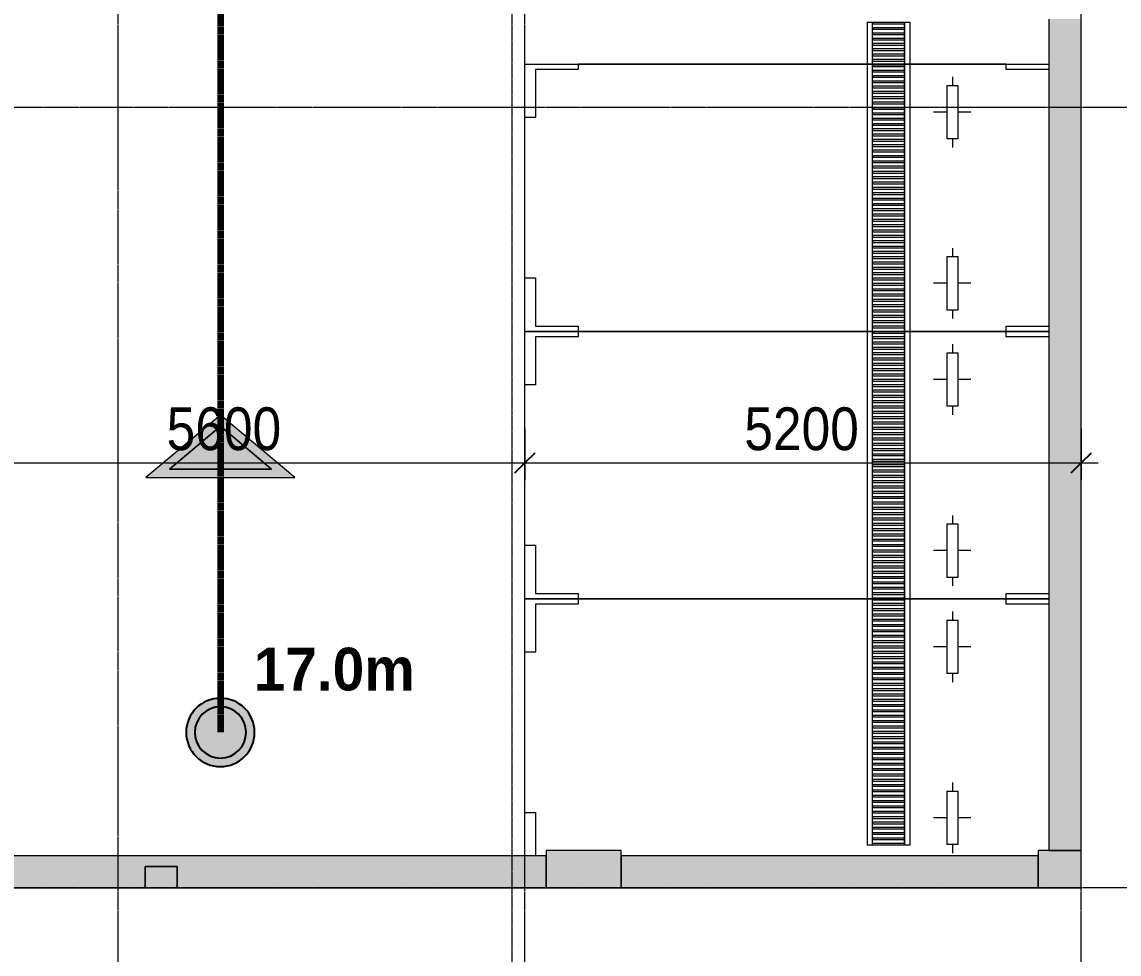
# Model space of a CAD drawing. Header units: millimetres. Extents: x 25998 to 252958, y -15958 to 83425.
# Drawn here: x 117353 to 127608, y 16618 to 25336 of the extents above; entities that cross this region are included whole.
import ezdxf

# ---------------------------------------------------------------- set-up
doc = ezdxf.new("R2010")
doc.units = ezdxf.units.MM
for name, pattern in [('1 NÉT CALL OUT', [6, 3, -3]), ('Dash Dot 3_16_', [7.9375, 4.7625, -1.5875, 0, -1.5875]), ('Grid Line', [22.225, 12.7, -3.175, 3.175, -3.175])]:
    doc.linetypes.add(name, pattern=pattern)
for name, color, linetype, lineweight in [('0-1', 7, 'Continuous', 5), ('A-ANNO-DIMS', 211, 'Continuous', 9), ('A-ANNO-DIMS-160', 211, 'Continuous', 9), ('A-ANNO-NOTE', 131, 'Continuous', 9), ('A-ANNO-NOTE-1', 131, 'Continuous', 25), ('A-DETL-2', 90, '1 NÉT CALL OUT', 100), ('A-FLOR', 192, 'Continuous', 9), ('A-WALL-PATT-1', 7, 'Continuous', 9), ('C-PRKG', 70, 'Continuous', 9), ('G-ANNO-SYMB-1', 111, 'Dash Dot 3_16_', 18), ('G-ANNO-TEXT-2', 142, 'Continuous', 9), ('L-SITE-WALL-1', 250, 'Continuous', 18), ('L-SITE-WALL-2', 7, 'Continuous', 9), ('M-EQPM', 50, 'Continuous', 9), ('S-COLS-1', 52, 'Continuous', 5), ('S-COLS-2', 250, 'Continuous', 18), ('S-COLS-3', 7, 'Continuous', 9), ('S-GRID-1', 1, 'Grid Line', 9)]:
    doc.layers.add(name, color=color, linetype=linetype, lineweight=lineweight)
doc.styles.add('Arial_4', font='arial_0.ttf', dxfattribs={"width": 0.95, "height": 400})
doc.styles.add('UTM Avo', font='UTM Avo.ttf', dxfattribs={"width": 0.9, "height": 400})
doc.dimstyles.new('1_Dim_chi_tiet_2_5', dxfattribs={"dimscale": 304.8, "dimtxt": 399.720379, "dimasz": 0.629921, "dimexe": 0.524934, "dimexo": 0.0625, "dimgap": 0.052493, "dimtad": 1, "dimdec": 0, "dimrnd": 5, "dimzin": 0, "dimdsep": 46, "dimtxsty": 'UTM Avo', "dimblk1": 'OBLIQUE', "dimblk2": 'OBLIQUE', "dimsah": 1, "dimcen": 0.09, "dimdle": 0.524934, "dimazin": 0, "dimtfac": 1, "dimtdec": 4, "dimtix": 1, "dimtmove": 0, "dimatfit": 3, "dimfxl": 1.049869, "dimfxlon": 1, "dimtvp": 1, "dimtolj": 1, "dimtzin": 0, "dimarcsym": 2})

# ---------------------------------------------------------------- blocks, each defined once
blk = doc.blocks.new('NCV_TKTC_KET CAU_rvt-1-TKCS_MB TẦNG HẦM')
at = {"layer": 'A-WALL-PATT-1'}
for points in [[(127253, 17587), (127253, 25362), (126953, 25362), (126953, 17587), (127133, 17587)], [(118803, 17237), (122253, 17238), (122253, 17537), (116453, 17537), (116453, 17237), (118503, 17238), (118503, 17437), (118803, 17437), (118803, 17238)], [(125433, 17237), (126853, 17238), (126852, 17537), (122953, 17537), (122953, 17237)]]:
    blk.add_hatch(color=256, dxfattribs=at).paths.add_polyline_path(points)
at = {"layer": 'S-COLS-1'}
for points in [[(122953, 17237), (122953, 17587), (122253, 17587), (122253, 17237)], [(126853, 17237), (127253, 17239), (127253, 17587), (126853, 17587), (126853, 17238)], [(118803, 17237), (118803, 17437), (118503, 17437), (118503, 17237)]]:
    blk.add_hatch(color=256, dxfattribs=at).paths.add_polyline_path(points)
at = {"layer": 'L-SITE-WALL-1'}
for p, q in [((126953, 25362), (126953, 17587)), ((127253, 17587), (127253, 25362)), ((122253, 17537), (116453, 17537)), ((122253, 17237), (122253, 17537)), ((126853, 17537), (122953, 17537)), ((122953, 17537), (122953, 17237)), ((116453, 17237), (118503, 17237)), ((118803, 17237), (122253, 17237)), ((122953, 17237), (126853, 17237))]:
    blk.add_line(p, q, dxfattribs=at)
at = {"layer": 'L-SITE-WALL-2'}
for p, q in [((126953, 17587), (127253, 17587)), ((118503, 17237), (118503, 17437)), ((118503, 17437), (118803, 17437)), ((118803, 17437), (118803, 17237)), ((126853, 17237), (126853, 17537))]:
    blk.add_line(p, q, dxfattribs=at)
at = {"layer": 'S-COLS-2'}
for p, q in [((122953, 17587), (122253, 17587)), ((122253, 17587), (122253, 17237)), ((122953, 17237), (122953, 17587)), ((126953, 17587), (126853, 17587)), ((126853, 17587), (126853, 17537)), ((127253, 17237), (127253, 17587)), ((118503, 17237), (118803, 17237)), ((122253, 17237), (122953, 17237)), ((126853, 17237), (127253, 17237))]:
    blk.add_line(p, q, dxfattribs=at)
at = {"layer": 'S-COLS-3'}
for p, q in [((127253, 17587), (126953, 17587)), ((118503, 17437), (118503, 17237)), ((118803, 17437), (118503, 17437)), ((118803, 17237), (118803, 17437)), ((126853, 17537), (126853, 17237))]:
    blk.add_line(p, q, dxfattribs=at)
blk = doc.blocks.new('xe oto1 - xe oto-V14-TKCS_MB TẦNG HẦM')
at = {"layer": 'C-PRKG'}
for p, q in [((-2404, 0), (0, 0)), ((-500, 0), (0, 0)), ((-500, -100), (-500, 0)), ((0, 0), (0, -500)), ((0, 0), (0, -4900)), ((-2404, 0), (-2000, 0)), ((-2000, -100), (-2404, -100)), ((-2000, 0), (-2000, -100)), ((-50, -100), (-500, -100)), ((-50, -500), (-50, -100)), ((0, -500), (-50, -500)), ((0, -500), (0, -4500)), ((0, -4500), (0, -500)), ((-2050, -3950), (-2050, -3820)), ((-2050, -3950), (-2050, -3820)), ((-450, -3950), (-450, -3820)), ((-450, -3950), (-450, -3820)), ((-2300, -3950), (-1800, -3950)), ((-2300, -4050), (-2300, -3950)), ((-1800, -3950), (-1800, -4050)), ((-700, -3950), (-200, -3950)), ((-700, -4050), (-700, -3950)), ((-200, -3950), (-200, -4050)), ((-2300, -4000), (-2380, -4000)), ((-2300, -4000), (-2380, -4000)), ((-1800, -4050), (-2300, -4050)), ((-2050, -4170), (-2050, -4050)), ((-2050, -4170), (-2050, -4050)), ((-1720, -4000), (-1800, -4000)), ((-1720, -4000), (-1800, -4000)), ((-700, -4000), (-780, -4000)), ((-700, -4000), (-780, -4000)), ((-200, -4050), (-700, -4050)), ((-450, -4170), (-450, -4050)), ((-450, -4170), (-450, -4050)), ((-120, -4000), (-200, -4000)), ((-120, -4000), (-200, -4000)), ((-50, -4500), (0, -4500)), ((-50, -4900), (-50, -4500)), ((0, -4500), (0, -4900))]:
    blk.add_line(p, q, dxfattribs=at)
blk = doc.blocks.new('xe oto1 - xe oto-V10-TKCS_MB TẦNG HẦM')
at = {"layer": 'C-PRKG'}
for p, q in [((-2500, 0), (0, 0)), ((-2500, -4900), (-2500, 0)), ((-500, 0), (0, 0)), ((-500, -100), (-500, 0)), ((0, 0), (0, -500)), ((0, 0), (0, -4900)), ((-2500, 0), (-2000, 0)), ((-2500, -500), (-2500, 0)), ((-2450, -100), (-2450, -500)), ((-2000, -100), (-2450, -100)), ((-2000, 0), (-2000, -100)), ((-50, -100), (-500, -100)), ((-50, -500), (-50, -100)), ((-2450, -500), (-2500, -500)), ((-2500, -500), (-2500, -4500)), ((-2500, -4500), (-2500, -500)), ((0, -500), (-50, -500)), ((0, -500), (0, -4500)), ((0, -4500), (0, -500)), ((-2050, -3950), (-2050, -3820)), ((-2050, -3950), (-2050, -3820)), ((-450, -3950), (-450, -3820)), ((-450, -3950), (-450, -3820)), ((-2300, -3950), (-1800, -3950)), ((-2300, -4050), (-2300, -3950)), ((-1800, -3950), (-1800, -4050)), ((-700, -3950), (-200, -3950)), ((-700, -4050), (-700, -3950)), ((-200, -3950), (-200, -4050)), ((-2300, -4000), (-2380, -4000)), ((-2300, -4000), (-2380, -4000)), ((-1800, -4050), (-2300, -4050)), ((-2050, -4170), (-2050, -4050)), ((-2050, -4170), (-2050, -4050)), ((-1720, -4000), (-1800, -4000)), ((-1720, -4000), (-1800, -4000)), ((-700, -4000), (-780, -4000)), ((-700, -4000), (-780, -4000)), ((-200, -4050), (-700, -4050)), ((-450, -4170), (-450, -4050)), ((-450, -4170), (-450, -4050)), ((-120, -4000), (-200, -4000)), ((-120, -4000), (-200, -4000)), ((-2500, -4500), (-2450, -4500)), ((-2500, -4900), (-2500, -4500)), ((-2450, -4500), (-2450, -4900)), ((-50, -4500), (0, -4500)), ((-50, -4900), (-50, -4500)), ((0, -4500), (0, -4900))]:
    blk.add_line(p, q, dxfattribs=at)
blk = doc.blocks.new('THOAT NUOC 300 - w300-4046679-TKCS_MB TẦNG HẦM')
at = {"layer": 'M-EQPM'}
for p, q in [((-3850, 150), (-3850, 200)), ((3850, 200), (-3850, 200)), ((-3850, -150), (-3850, 150)), ((-3830, 150), (-3850, 150)), ((-3850, 150), (3850, 150)), ((-3830, 150), (-3830, -150)), ((-3800, -150), (-3800, 150)), ((-3780, 150), (-3800, 150)), ((-3780, 150), (-3780, -150)), ((-3750, -150), (-3750, 150)), ((-3730, 150), (-3750, 150)), ((-3730, 150), (-3730, -150)), ((-3700, -150), (-3700, 150)), ((-3680, 150), (-3700, 150)), ((-3680, 150), (-3680, -150)), ((-3651, -150), (-3651, 150)), ((-3631, 150), (-3651, 150)), ((-3631, 150), (-3631, -150)), ((-3601, -150), (-3601, 150)), ((-3581, 150), (-3601, 150)), ((-3581, 150), (-3581, -150)), ((-3551, -150), (-3551, 150)), ((-3531, 150), (-3551, 150)), ((-3531, 150), (-3531, -150)), ((-3501, -150), (-3501, 150)), ((-3481, 150), (-3501, 150)), ((-3481, 150), (-3481, -150)), ((-3451, -150), (-3451, 150)), ((-3431, 150), (-3451, 150)), ((-3431, 150), (-3431, -150)), ((-3401, -150), (-3401, 150)), ((-3381, 150), (-3401, 150)), ((-3381, 150), (-3381, -150)), ((-3351, -150), (-3351, 150)), ((-3331, 150), (-3351, 150)), ((-3331, 150), (-3331, -150)), ((-3301, -150), (-3301, 150)), ((-3281, 150), (-3301, 150)), ((-3281, 150), (-3281, -150)), ((-3252, -150), (-3252, 150)), ((-3232, 150), (-3252, 150)), ((-3232, 150), (-3232, -150)), ((-3202, -150), (-3202, 150)), ((-3182, 150), (-3202, 150)), ((-3182, 150), (-3182, -150)), ((-3152, -150), (-3152, 150)), ((-3132, 150), (-3152, 150)), ((-3132, 150), (-3132, -150)), ((-3102, -150), (-3102, 150)), ((-3082, 150), (-3102, 150)), ((-3082, 150), (-3082, -150)), ((-3052, -150), (-3052, 150)), ((-3032, 150), (-3052, 150)), ((-3032, 150), (-3032, -150)), ((-3002, -150), (-3002, 150)), ((-2982, 150), (-3002, 150)), ((-2982, 150), (-2982, -150)), ((-2952, -150), (-2952, 150)), ((-2932, 150), (-2952, 150)), ((-2932, 150), (-2932, -150)), ((-2902, -150), (-2902, 150)), ((-2882, 150), (-2902, 150)), ((-2882, 150), (-2882, -150)), ((-2853, -150), (-2853, 150)), ((-2833, 150), (-2853, 150)), ((-2833, 150), (-2833, -150)), ((-2803, -150), (-2803, 150)), ((-2783, 150), (-2803, 150)), ((-2783, 150), (-2783, -150)), ((-2753, -150), (-2753, 150)), ((-2733, 150), (-2753, 150)), ((-2733, 150), (-2733, -150)), ((-2703, -150), (-2703, 150)), ((-2683, 150), (-2703, 150)), ((-2683, 150), (-2683, -150)), ((-2653, -150), (-2653, 150)), ((-2633, 150), (-2653, 150)), ((-2633, 150), (-2633, -150)), ((-2603, -150), (-2603, 150)), ((-2583, 150), (-2603, 150)), ((-2583, 150), (-2583, -150)), ((-2553, -150), (-2553, 150)), ((-2533, 150), (-2553, 150)), ((-2533, 150), (-2533, -150)), ((-2504, -150), (-2504, 150)), ((-2484, 150), (-2504, 150)), ((-2484, 150), (-2484, -150)), ((-2454, -150), (-2454, 150)), ((-2434, 150), (-2454, 150)), ((-2434, 150), (-2434, -150)), ((-2404, -150), (-2404, 150)), ((-2384, 150), (-2404, 150)), ((-2384, 150), (-2384, -150)), ((-2354, -150), (-2354, 150)), ((-2334, 150), (-2354, 150)), ((-2334, 150), (-2334, -150)), ((-2304, -150), (-2304, 150)), ((-2284, 150), (-2304, 150)), ((-2284, 150), (-2284, -150)), ((-2254, -150), (-2254, 150)), ((-2234, 150), (-2254, 150)), ((-2234, 150), (-2234, -150)), ((-2204, -150), (-2204, 150)), ((-2184, 150), (-2204, 150)), ((-2184, 150), (-2184, -150)), ((-2154, -150), (-2154, 150)), ((-2134, 150), (-2154, 150)), ((-2134, 150), (-2134, -150)), ((-2105, -150), (-2105, 150)), ((-2085, 150), (-2105, 150)), ((-2085, 150), (-2085, -150)), ((-2055, -150), (-2055, 150)), ((-2035, 150), (-2055, 150)), ((-2035, 150), (-2035, -150)), ((-2005, -150), (-2005, 150)), ((-1985, 150), (-2005, 150)), ((-1985, 150), (-1985, -150)), ((-1955, -150), (-1955, 150)), ((-1935, 150), (-1955, 150)), ((-1935, 150), (-1935, -150)), ((-1905, -150), (-1905, 150)), ((-1885, 150), (-1905, 150)), ((-1885, 150), (-1885, -150)), ((-1855, -150), (-1855, 150)), ((-1835, 150), (-1855, 150)), ((-1835, 150), (-1835, -150)), ((-1805, -150), (-1805, 150)), ((-1785, 150), (-1805, 150)), ((-1785, 150), (-1785, -150)), ((-1755, -150), (-1755, 150)), ((-1735, 150), (-1755, 150)), ((-1735, 150), (-1735, -150)), ((-1706, -150), (-1706, 150)), ((-1686, 150), (-1706, 150)), ((-1686, 150), (-1686, -150)), ((-1656, -150), (-1656, 150)), ((-1636, 150), (-1656, 150)), ((-1636, 150), (-1636, -150)), ((-1606, -150), (-1606, 150)), ((-1586, 150), (-1606, 150)), ((-1586, 150), (-1586, -150)), ((-1556, -150), (-1556, 150)), ((-1536, 150), (-1556, 150)), ((-1536, 150), (-1536, -150)), ((-1506, -150), (-1506, 150)), ((-1486, 150), (-1506, 150)), ((-1486, 150), (-1486, -150)), ((-1456, -150), (-1456, 150)), ((-1436, 150), (-1456, 150)), ((-1436, 150), (-1436, -150)), ((-1406, -150), (-1406, 150)), ((-1386, 150), (-1406, 150)), ((-1386, 150), (-1386, -150)), ((-1356, -150), (-1356, 150)), ((-1336, 150), (-1356, 150)), ((-1336, 150), (-1336, -150)), ((-1307, -150), (-1307, 150)), ((-1287, 150), (-1307, 150)), ((-1287, 150), (-1287, -150)), ((-1257, -150), (-1257, 150)), ((-1237, 150), (-1257, 150)), ((-1237, 150), (-1237, -150)), ((-1207, -150), (-1207, 150)), ((-1187, 150), (-1207, 150)), ((-1187, 150), (-1187, -150)), ((-1157, -150), (-1157, 150)), ((-1137, 150), (-1157, 150)), ((-1137, 150), (-1137, -150)), ((-1107, -150), (-1107, 150)), ((-1087, 150), (-1107, 150)), ((-1087, 150), (-1087, -150)), ((-1057, -150), (-1057, 150)), ((-1037, 150), (-1057, 150)), ((-1037, 150), (-1037, -150)), ((-1007, -150), (-1007, 150)), ((-987, 150), (-1007, 150)), ((-987, 150), (-987, -150)), ((-958, -150), (-958, 150)), ((-938, 150), (-958, 150)), ((-938, 150), (-938, -150)), ((-908, -150), (-908, 150)), ((-888, 150), (-908, 150)), ((-888, 150), (-888, -150)), ((-858, -150), (-858, 150)), ((-838, 150), (-858, 150)), ((-838, 150), (-838, -150)), ((-808, -150), (-808, 150)), ((-788, 150), (-808, 150)), ((-788, 150), (-788, -150)), ((-758, -150), (-758, 150)), ((-738, 150), (-758, 150)), ((-738, 150), (-738, -150)), ((-708, -150), (-708, 150)), ((-688, 150), (-708, 150)), ((-688, 150), (-688, -150)), ((-658, -150), (-658, 150)), ((-638, 150), (-658, 150)), ((-638, 150), (-638, -150)), ((-608, -150), (-608, 150)), ((-588, 150), (-608, 150)), ((-588, 150), (-588, -150)), ((-559, -150), (-559, 150)), ((-539, 150), (-559, 150)), ((-539, 150), (-539, -150)), ((-509, -150), (-509, 150)), ((-489, 150), (-509, 150)), ((-489, 150), (-489, -150)), ((-459, -150), (-459, 150)), ((-439, 150), (-459, 150)), ((-439, 150), (-439, -150)), ((-409, -150), (-409, 150)), ((-389, 150), (-409, 150)), ((-389, 150), (-389, -150)), ((-359, -150), (-359, 150)), ((-339, 150), (-359, 150)), ((-339, 150), (-339, -150)), ((-309, -150), (-309, 150)), ((-289, 150), (-309, 150)), ((-289, 150), (-289, -150)), ((-259, -150), (-259, 150)), ((-239, 150), (-259, 150)), ((-239, 150), (-239, -150)), ((-209, -150), (-209, 150)), ((-189, 150), (-209, 150)), ((-189, 150), (-189, -150)), ((-160, -150), (-160, 150)), ((-140, 150), (-160, 150)), ((-140, 150), (-140, -150)), ((-110, -150), (-110, 150)), ((-90, 150), (-110, 150)), ((-90, 150), (-90, -150)), ((-60, -150), (-60, 150)), ((-40, 150), (-60, 150)), ((-40, 150), (-40, -150)), ((-10, -150), (-10, 150)), ((10, 150), (-10, 150)), ((10, 150), (10, -150)), ((40, -150), (40, 150)), ((60, 150), (40, 150)), ((60, 150), (60, -150)), ((90, -150), (90, 150)), ((110, 150), (90, 150)), ((110, 150), (110, -150)), ((140, -150), (140, 150)), ((160, 150), (140, 150)), ((160, 150), (160, -150)), ((189, -150), (189, 150)), ((209, 150), (189, 150)), ((209, 150), (209, -150)), ((239, -150), (239, 150)), ((259, 150), (239, 150)), ((259, 150), (259, -150)), ((289, -150), (289, 150)), ((309, 150), (289, 150)), ((309, 150), (309, -150)), ((339, -150), (339, 150)), ((359, 150), (339, 150)), ((359, 150), (359, -150)), ((389, -150), (389, 150)), ((409, 150), (389, 150)), ((409, 150), (409, -150)), ((439, -150), (439, 150)), ((459, 150), (439, 150)), ((459, 150), (459, -150)), ((489, -150), (489, 150)), ((509, 150), (489, 150)), ((509, 150), (509, -150)), ((539, -150), (539, 150)), ((559, 150), (539, 150)), ((559, 150), (559, -150)), ((588, -150), (588, 150)), ((608, 150), (588, 150)), ((608, 150), (608, -150)), ((638, -150), (638, 150)), ((658, 150), (638, 150)), ((658, 150), (658, -150)), ((688, -150), (688, 150)), ((708, 150), (688, 150)), ((708, 150), (708, -150)), ((738, -150), (738, 150)), ((758, 150), (738, 150)), ((758, 150), (758, -150)), ((788, -150), (788, 150)), ((808, 150), (788, 150)), ((808, 150), (808, -150)), ((838, -150), (838, 150)), ((858, 150), (838, 150)), ((858, 150), (858, -150)), ((888, -150), (888, 150)), ((908, 150), (888, 150)), ((908, 150), (908, -150)), ((938, -150), (938, 150)), ((958, 150), (938, 150)), ((958, 150), (958, -150)), ((987, -150), (987, 150)), ((1007, 150), (987, 150)), ((1007, 150), (1007, -150)), ((1037, -150), (1037, 150)), ((1057, 150), (1037, 150)), ((1057, 150), (1057, -150)), ((1087, -150), (1087, 150)), ((1107, 150), (1087, 150)), ((1107, 150), (1107, -150)), ((1137, -150), (1137, 150)), ((1157, 150), (1137, 150)), ((1157, 150), (1157, -150)), ((1187, -150), (1187, 150)), ((1207, 150), (1187, 150)), ((1207, 150), (1207, -150)), ((1237, -150), (1237, 150)), ((1257, 150), (1237, 150)), ((1257, 150), (1257, -150)), ((1287, -150), (1287, 150)), ((1307, 150), (1287, 150)), ((1307, 150), (1307, -150)), ((1336, -150), (1336, 150)), ((1356, 150), (1336, 150)), ((1356, 150), (1356, -150)), ((1386, -150), (1386, 150)), ((1406, 150), (1386, 150)), ((1406, 150), (1406, -150)), ((1436, -150), (1436, 150)), ((1456, 150), (1436, 150)), ((1456, 150), (1456, -150)), ((1486, -150), (1486, 150)), ((1506, 150), (1486, 150)), ((1506, 150), (1506, -150)), ((1536, -150), (1536, 150)), ((1556, 150), (1536, 150)), ((1556, 150), (1556, -150)), ((1586, -150), (1586, 150)), ((1606, 150), (1586, 150)), ((1606, 150), (1606, -150)), ((1636, -150), (1636, 150)), ((1656, 150), (1636, 150)), ((1656, 150), (1656, -150)), ((1686, -150), (1686, 150)), ((1706, 150), (1686, 150)), ((1706, 150), (1706, -150)), ((1735, -150), (1735, 150)), ((1755, 150), (1735, 150)), ((1755, 150), (1755, -150)), ((1785, -150), (1785, 150)), ((1805, 150), (1785, 150)), ((1805, 150), (1805, -150)), ((1835, -150), (1835, 150)), ((1855, 150), (1835, 150)), ((1855, 150), (1855, -150)), ((1885, -150), (1885, 150)), ((1905, 150), (1885, 150)), ((1905, 150), (1905, -150)), ((1935, -150), (1935, 150)), ((1955, 150), (1935, 150)), ((1955, 150), (1955, -150)), ((1985, -150), (1985, 150)), ((2005, 150), (1985, 150)), ((2005, 150), (2005, -150)), ((2035, -150), (2035, 150)), ((2055, 150), (2035, 150)), ((2055, 150), (2055, -150)), ((2085, -150), (2085, 150)), ((2105, 150), (2085, 150)), ((2105, 150), (2105, -150)), ((2134, -150), (2134, 150)), ((2154, 150), (2134, 150)), ((2154, 150), (2154, -150)), ((2184, -150), (2184, 150)), ((2204, 150), (2184, 150)), ((2204, 150), (2204, -150)), ((2234, -150), (2234, 150)), ((2254, 150), (2234, 150)), ((2254, 150), (2254, -150)), ((2284, -150), (2284, 150)), ((2304, 150), (2284, 150)), ((2304, 150), (2304, -150)), ((2334, -150), (2334, 150)), ((2354, 150), (2334, 150)), ((2354, 150), (2354, -150)), ((2384, -150), (2384, 150)), ((2404, 150), (2384, 150)), ((2404, 150), (2404, -150)), ((2434, -150), (2434, 150)), ((2454, 150), (2434, 150)), ((2454, 150), (2454, -150)), ((2484, -150), (2484, 150)), ((2504, 150), (2484, 150)), ((2504, 150), (2504, -150)), ((2533, -150), (2533, 150)), ((2553, 150), (2533, 150)), ((2553, 150), (2553, -150)), ((2583, -150), (2583, 150)), ((2603, 150), (2583, 150)), ((2603, 150), (2603, -150)), ((2633, -150), (2633, 150)), ((2653, 150), (2633, 150)), ((2653, 150), (2653, -150)), ((2683, -150), (2683, 150)), ((2703, 150), (2683, 150)), ((2703, 150), (2703, -150)), ((2733, -150), (2733, 150)), ((2753, 150), (2733, 150)), ((2753, 150), (2753, -150)), ((2783, -150), (2783, 150)), ((2803, 150), (2783, 150)), ((2803, 150), (2803, -150)), ((2833, -150), (2833, 150)), ((2853, 150), (2833, 150)), ((2853, 150), (2853, -150)), ((2882, -150), (2882, 150)), ((2902, 150), (2882, 150)), ((2902, 150), (2902, -150)), ((2932, -150), (2932, 150)), ((2952, 150), (2932, 150)), ((2952, 150), (2952, -150)), ((2982, -150), (2982, 150)), ((3002, 150), (2982, 150)), ((3002, 150), (3002, -150)), ((3032, -150), (3032, 150)), ((3052, 150), (3032, 150)), ((3052, 150), (3052, -150)), ((3082, -150), (3082, 150)), ((3102, 150), (3082, 150)), ((3102, 150), (3102, -150)), ((3132, -150), (3132, 150)), ((3152, 150), (3132, 150)), ((3152, 150), (3152, -150)), ((3182, -150), (3182, 150)), ((3202, 150), (3182, 150)), ((3202, 150), (3202, -150)), ((3232, -150), (3232, 150)), ((3252, 150), (3232, 150)), ((3252, 150), (3252, -150)), ((3281, -150), (3281, 150)), ((3301, 150), (3281, 150)), ((3301, 150), (3301, -150)), ((3331, -150), (3331, 150)), ((3351, 150), (3331, 150)), ((3351, 150), (3351, -150)), ((3381, -150), (3381, 150)), ((3401, 150), (3381, 150)), ((3401, 150), (3401, -150)), ((3431, -150), (3431, 150)), ((3451, 150), (3431, 150)), ((3451, 150), (3451, -150)), ((3481, -150), (3481, 150)), ((3501, 150), (3481, 150)), ((3501, 150), (3501, -150)), ((3531, -150), (3531, 150)), ((3551, 150), (3531, 150)), ((3551, 150), (3551, -150)), ((3581, -150), (3581, 150)), ((3601, 150), (3581, 150)), ((3601, 150), (3601, -150)), ((3631, -150), (3631, 150)), ((3651, 150), (3631, 150)), ((3651, 150), (3651, -150)), ((3680, -150), (3680, 150)), ((3700, 150), (3680, 150)), ((3700, 150), (3700, -150)), ((3730, -150), (3730, 150)), ((3750, 150), (3730, 150)), ((3750, 150), (3750, -150)), ((3780, -150), (3780, 150)), ((3800, 150), (3780, 150)), ((3800, 150), (3800, -150)), ((3830, -150), (3830, 150)), ((3850, 150), (3830, 150)), ((3850, 200), (3850, 150)), ((3850, 150), (3850, -150)), ((-3850, -150), (-3830, -150)), ((-3850, -200), (-3850, -150)), ((-3850, -150), (3850, -150)), ((3850, -200), (-3850, -200)), ((-3800, -150), (-3780, -150)), ((-3750, -150), (-3730, -150)), ((-3700, -150), (-3680, -150)), ((-3651, -150), (-3631, -150)), ((-3601, -150), (-3581, -150)), ((-3551, -150), (-3531, -150)), ((-3501, -150), (-3481, -150)), ((-3451, -150), (-3431, -150)), ((-3401, -150), (-3381, -150)), ((-3351, -150), (-3331, -150)), ((-3301, -150), (-3281, -150)), ((-3252, -150), (-3232, -150)), ((-3202, -150), (-3182, -150)), ((-3152, -150), (-3132, -150)), ((-3102, -150), (-3082, -150)), ((-3052, -150), (-3032, -150)), ((-3002, -150), (-2982, -150)), ((-2952, -150), (-2932, -150)), ((-2902, -150), (-2882, -150)), ((-2853, -150), (-2833, -150)), ((-2803, -150), (-2783, -150)), ((-2753, -150), (-2733, -150)), ((-2703, -150), (-2683, -150)), ((-2653, -150), (-2633, -150)), ((-2603, -150), (-2583, -150)), ((-2553, -150), (-2533, -150)), ((-2504, -150), (-2484, -150)), ((-2454, -150), (-2434, -150)), ((-2404, -150), (-2384, -150)), ((-2354, -150), (-2334, -150)), ((-2304, -150), (-2284, -150)), ((-2254, -150), (-2234, -150)), ((-2204, -150), (-2184, -150)), ((-2154, -150), (-2134, -150)), ((-2105, -150), (-2085, -150)), ((-2055, -150), (-2035, -150)), ((-2005, -150), (-1985, -150)), ((-1955, -150), (-1935, -150)), ((-1905, -150), (-1885, -150)), ((-1855, -150), (-1835, -150)), ((-1805, -150), (-1785, -150)), ((-1755, -150), (-1735, -150)), ((-1706, -150), (-1686, -150)), ((-1656, -150), (-1636, -150)), ((-1606, -150), (-1586, -150)), ((-1556, -150), (-1536, -150)), ((-1506, -150), (-1486, -150)), ((-1456, -150), (-1436, -150)), ((-1406, -150), (-1386, -150)), ((-1356, -150), (-1336, -150)), ((-1307, -150), (-1287, -150)), ((-1257, -150), (-1237, -150)), ((-1207, -150), (-1187, -150)), ((-1157, -150), (-1137, -150)), ((-1107, -150), (-1087, -150)), ((-1057, -150), (-1037, -150)), ((-1007, -150), (-987, -150)), ((-958, -150), (-938, -150)), ((-908, -150), (-888, -150)), ((-858, -150), (-838, -150)), ((-808, -150), (-788, -150)), ((-758, -150), (-738, -150)), ((-708, -150), (-688, -150)), ((-658, -150), (-638, -150)), ((-608, -150), (-588, -150)), ((-559, -150), (-539, -150)), ((-509, -150), (-489, -150)), ((-459, -150), (-439, -150)), ((-409, -150), (-389, -150)), ((-359, -150), (-339, -150)), ((-309, -150), (-289, -150)), ((-259, -150), (-239, -150)), ((-209, -150), (-189, -150)), ((-160, -150), (-140, -150)), ((-110, -150), (-90, -150)), ((-60, -150), (-40, -150)), ((-10, -150), (10, -150)), ((40, -150), (60, -150)), ((90, -150), (110, -150)), ((140, -150), (160, -150)), ((189, -150), (209, -150)), ((239, -150), (259, -150)), ((289, -150), (309, -150)), ((339, -150), (359, -150)), ((389, -150), (409, -150)), ((439, -150), (459, -150)), ((489, -150), (509, -150)), ((539, -150), (559, -150)), ((588, -150), (608, -150)), ((638, -150), (658, -150)), ((688, -150), (708, -150)), ((738, -150), (758, -150)), ((788, -150), (808, -150)), ((838, -150), (858, -150)), ((888, -150), (908, -150)), ((938, -150), (958, -150)), ((987, -150), (1007, -150)), ((1037, -150), (1057, -150)), ((1087, -150), (1107, -150)), ((1137, -150), (1157, -150)), ((1187, -150), (1207, -150)), ((1237, -150), (1257, -150)), ((1287, -150), (1307, -150)), ((1336, -150), (1356, -150)), ((1386, -150), (1406, -150)), ((1436, -150), (1456, -150)), ((1486, -150), (1506, -150)), ((1536, -150), (1556, -150)), ((1586, -150), (1606, -150)), ((1636, -150), (1656, -150)), ((1686, -150), (1706, -150)), ((1735, -150), (1755, -150)), ((1785, -150), (1805, -150)), ((1835, -150), (1855, -150)), ((1885, -150), (1905, -150)), ((1935, -150), (1955, -150)), ((1985, -150), (2005, -150)), ((2035, -150), (2055, -150)), ((2085, -150), (2105, -150)), ((2134, -150), (2154, -150)), ((2184, -150), (2204, -150)), ((2234, -150), (2254, -150)), ((2284, -150), (2304, -150)), ((2334, -150), (2354, -150)), ((2384, -150), (2404, -150)), ((2434, -150), (2454, -150)), ((2484, -150), (2504, -150)), ((2533, -150), (2553, -150)), ((2583, -150), (2603, -150)), ((2633, -150), (2653, -150)), ((2683, -150), (2703, -150)), ((2733, -150), (2753, -150)), ((2783, -150), (2803, -150)), ((2833, -150), (2853, -150)), ((2882, -150), (2902, -150)), ((2932, -150), (2952, -150)), ((2982, -150), (3002, -150)), ((3032, -150), (3052, -150)), ((3082, -150), (3102, -150)), ((3132, -150), (3152, -150)), ((3182, -150), (3202, -150)), ((3232, -150), (3252, -150)), ((3281, -150), (3301, -150)), ((3331, -150), (3351, -150)), ((3381, -150), (3401, -150)), ((3431, -150), (3451, -150)), ((3481, -150), (3501, -150)), ((3531, -150), (3551, -150)), ((3581, -150), (3601, -150)), ((3631, -150), (3651, -150)), ((3680, -150), (3700, -150)), ((3730, -150), (3750, -150)), ((3780, -150), (3800, -150)), ((3830, -150), (3850, -150)), ((3850, -150), (3850, -200))]:
    blk.add_line(p, q, dxfattribs=at)
blk = doc.blocks.new('DIMBLOCK88-TKCS_MB TẦNG HẦM')
at = {"layer": 'A-ANNO-DIMS-160'}
for p, q in [((116453, 21531), (116453, 21051)), ((116453, 21211), (116453, 21531)), ((122053, 21531), (122053, 21051)), ((122053, 21211), (122053, 21531)), ((116293, 21211), (122053, 21211))]:
    blk.add_line(p, q, dxfattribs=at)
at = {"layer": 'A-ANNO-DIMS-160', "lineweight": 25}
for p, q in [((116453, 21211), (116549, 21307)), ((122053, 21211), (122149, 21307)), ((116453, 21211), (116357, 21115)), ((122053, 21211), (121957, 21115))]:
    blk.add_line(p, q, dxfattribs=at)
at = {"layer": 'A-ANNO-DIMS-160', "color": 0, "insert": (118705, 21731), "char_height": 400, "width": 1314.64, "attachment_point": 1, "line_spacing_factor": 1.110334, "style": 'UTM Avo'}
blk.add_mtext('5600', dxfattribs=at)
blk = doc.blocks.new('_Oblique')
at = {"color": 0, "linetype": 'ByBlock', "lineweight": -2}
blk.add_line((-0.5, -0.5), (0.5, 0.5), dxfattribs=at)
blk = doc.blocks.new('DIMBLOCK89-TKCS_MB TẦNG HẦM')
at = {"layer": 'A-ANNO-DIMS-160'}
for p, q in [((122053, 21531), (122053, 21051)), ((122053, 21211), (122053, 21531)), ((127253, 21531), (127253, 21051)), ((127253, 21211), (127253, 21531)), ((122053, 21211), (127413, 21211))]:
    blk.add_line(p, q, dxfattribs=at)
at = {"layer": 'A-ANNO-DIMS-160', "lineweight": 25}
for p, q in [((122053, 21211), (122149, 21307)), ((127253, 21211), (127349, 21307)), ((122053, 21211), (121957, 21115)), ((127253, 21211), (127157, 21115))]:
    blk.add_line(p, q, dxfattribs=at)
at = {"layer": 'A-ANNO-DIMS-160', "color": 0, "insert": (124105, 21731), "char_height": 400, "width": 1314.64, "attachment_point": 1, "line_spacing_factor": 1.110334, "style": 'UTM Avo'}
blk.add_mtext('5200', dxfattribs=at)
blk = doc.blocks.new('HDNDCT_DIEM THOAT HIEM XA NHAT - HDNDCT_DIEM THOAT HIEM XA NHAT-2431632-TKCS_MB TẦNG HẦM')
at = {"layer": 'A-ANNO-NOTE'}
h = blk.add_hatch(color=256, dxfattribs=at)
edge = h.paths.add_edge_path()
edge.add_arc((0, 0), 2, 0, 180)
edge.add_arc((0, 0), 2, 180, 360)
edge = h.paths.add_edge_path()
edge.add_arc((0, 0), 1.5, 180, 360)
edge.add_arc((0, 0), 1.5, 360, 540)
h = blk.add_hatch(color=256, dxfattribs=at)
edge = h.paths.add_edge_path()
edge.add_arc((0, 0), 1.5, 0, 180)
edge.add_arc((0, 0), 1.5, 180, 360)
at = {"layer": 'A-ANNO-NOTE-1'}
for radius, start, end in [(2, 0, 180), (1.5, 0, 180), (1.5, 0, 180), (1.5, 180, 360), (2, 180, 360), (1.5, 180, 360)]:
    blk.add_arc((0, 0), radius, start, end, dxfattribs=at)
blk = doc.blocks.new('HDNDCT_MŨI TÊN THOÁT HIỂM - HDNDCT_MŨI TÊN THOÁT HIỂM-1614704-TKCS_MB TẦNG HẦM')
at = {"layer": 'A-ANNO-NOTE'}
h = blk.add_hatch(color=256, dxfattribs=at)
h.paths.add_polyline_path([(-3.153, 0), (0.5, 4.353), (0.5, -4.353)])
h.paths.add_polyline_path([(-2.5, 0), (0, -2.979), (0, 2.979)])
blk.add_hatch(color=256, dxfattribs=at).paths.add_polyline_path([(0, 2.979), (0, -2.979), (-2.5, 0)])
for p, q in [((0.5, 4.353), (-3.153, 0)), ((0.5, -4.353), (0.5, 4.353)), ((-2.5, 0), (0, 2.979)), ((0, 2.979), (-2.5, 0)), ((0, 2.979), (0, -2.979)), ((0, -2.979), (0, 2.979)), ((-3.153, 0), (0.5, -4.353)), ((0, -2.979), (-2.5, 0)), ((-2.5, 0), (0, -2.979))]:
    blk.add_line(p, q, dxfattribs=at)

msp = doc.modelspace()

# ---------------------------------------------------------------- linework, layer by layer
at = {"layer": 'A-DETL-2'}
msp.add_line((119207.6, 27736.9), (119207.6, 18691.3), dxfattribs=at)
at = {"layer": 'A-FLOR'}
for p, q in [((125302.6, 17635.3), (125302.6, 25335.3)), ((125302.6, 25335.3), (125602.6, 25335.3)), ((125602.6, 25335.3), (125602.6, 17635.3)), ((125602.6, 17635.3), (125302.6, 17635.3))]:
    msp.add_line(p, q, dxfattribs=at)
at = {"layer": 'G-ANNO-SYMB-1'}
msp.add_line((121932.6, 83043.8), (121932.6, 10257.4), dxfattribs=at)
at = {"layer": 'S-GRID-1'}
for p, q in [((118252.6, 16318.9), (118252.6, 77184.9)), ((122052.6, 16318.9), (122052.6, 77184.9)), ((127252.6, 16318.9), (127252.6, 77184.9)), ((128880.9, 24536.9), (31838.8, 24536.9)), ((128880.9, 17236.9), (31838.8, 17236.9))]:
    msp.add_line(p, q, dxfattribs=at)

# ---------------------------------------------------------------- block references
at = {"layer": '0-1'}
msp.add_blockref('NCV_TKTC_KET CAU_rvt-1-TKCS_MB TẦNG HẦM', (0, 0), dxfattribs=at)
at = {"layer": 'A-ANNO-NOTE', "xscale": 160, "yscale": 160, "zscale": 160}
for name, p, rotation in [('HDNDCT_MŨI TÊN THOÁT HIỂM - HDNDCT_MŨI TÊN THOÁT HIỂM-1614704-TKCS_MB TẦNG HẦM', (119207.6, 21154.6), 270.0000000000004), ('HDNDCT_DIEM THOAT HIEM XA NHAT - HDNDCT_DIEM THOAT HIEM XA NHAT-2431632-TKCS_MB TẦNG HẦM', (119207.6, 18691.3), 180)]:
    msp.add_blockref(name, p, dxfattribs=dict(at, rotation=rotation))
at = {"layer": 'C-PRKG', "rotation": 89.99999999999955}
for name, p in [('xe oto1 - xe oto-V10-TKCS_MB TẦNG HẦM', (122052.6, 24941.3)), ('xe oto1 - xe oto-V10-TKCS_MB TẦNG HẦM', (122052.6, 22441.3)), ('xe oto1 - xe oto-V14-TKCS_MB TẦNG HẦM', (122052.6, 19941.3))]:
    msp.add_blockref(name, p, dxfattribs=at)
at = {"layer": 'M-EQPM', "rotation": 89.99999999999993}
msp.add_blockref('THOAT NUOC 300 - w300-4046679-TKCS_MB TẦNG HẦM', (125452.6, 21485.3), dxfattribs=at)

# ---------------------------------------------------------------- texts
at = {"layer": 'G-ANNO-TEXT-2', "insert": (120271.9, 19280.1), "char_height": 400, "width": 1840.72, "attachment_point": 5, "line_spacing_factor": 0.936439, "style": 'Arial_4'}
msp.add_mtext('\\pt1824,3648,5472,7296,9120,10944,12768,14592,16416,18240,20064,21888,23712,25536,27360,29184,31008,32832,34656,36480,38304,40128,41952,43776,45600,47424,49248,51072,52896,54720,56544,58368;{\\fArial|b1|i0|c0|p34;17.0m}', dxfattribs=at)

# ---------------------------------------------------------------- dimensions: what is measured, and where the dimension line sits
at = {"layer": 'A-ANNO-DIMS'}
for base, p1, p2, override, picture, middle in [((122052.6, 21211.1), (116452.6, 21531.1), (122052.6, 21531.1), {"dimpost": '<>', "dimfxl": 5600}, 'DIMBLOCK88-TKCS_MB TẦNG HẦM', (119252.6, 21434.1)), ((127252.6, 21211.1), (122052.6, 21531.1), (127252.6, 21531.1), {"dimpost": '<>', "dimfxl": 5200}, 'DIMBLOCK89-TKCS_MB TẦNG HẦM', (124652.6, 21434.1))]:
    dim = msp.add_linear_dim(base=base, p1=p1, p2=p2, dimstyle='1_Dim_chi_tiet_2_5', override=override, dxfattribs=at)
    dim.commit()
    dim.dimension.update_dxf_attribs({"geometry": picture, "text_midpoint": middle})

doc.saveas('drawing.dxf')
